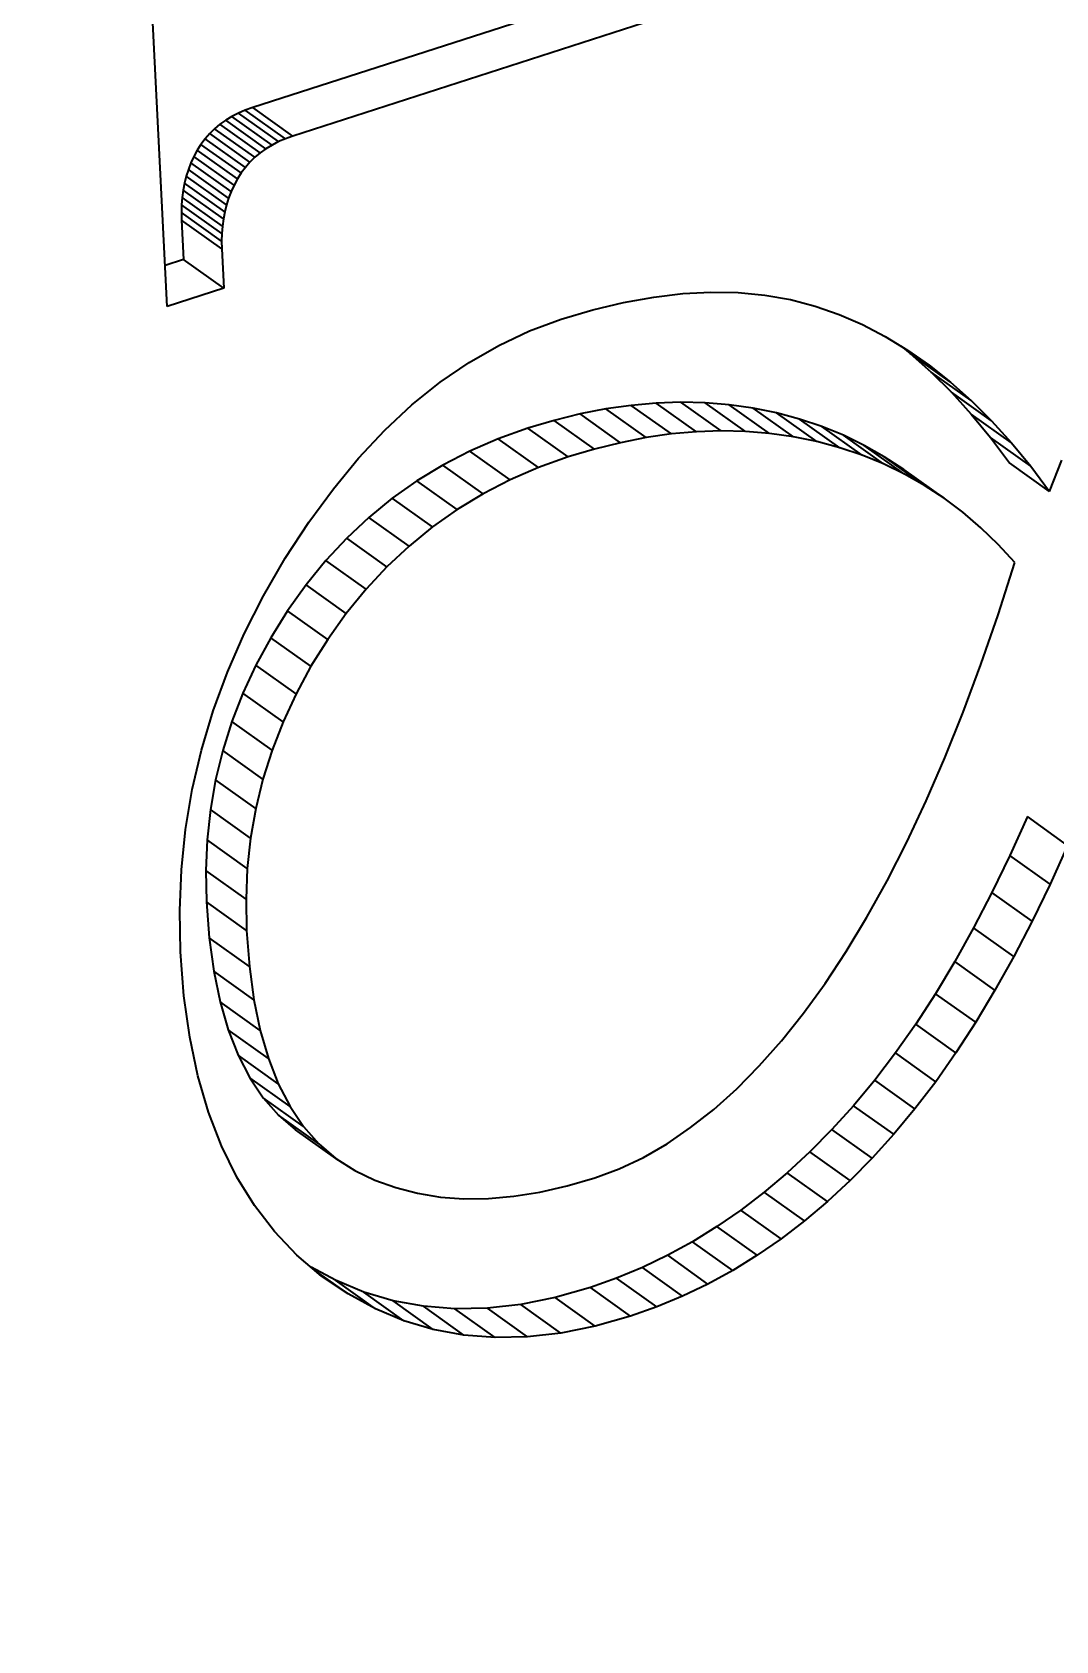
# Model space of a CAD drawing. Header units: millimetres. Extents: x 1333 to 129696, y -57210 to 105899.
# Drawn here: x 57167.719 to 57168.55, y 101237.662 to 101238.968 of the extents above; entities that cross this region are included whole.
import ezdxf

# ---------------------------------------------------------------- set-up
doc = ezdxf.new("R2010")
doc.units = ezdxf.units.MM
doc.header["$LTSCALE"] = 0.5

msp = doc.modelspace()

# ---------------------------------------------------------------- linework, layer by layer
at = {"color": 7, "lineweight": 35, "ltscale": 0.115155}
for p, q in [((57168.9938, 101239.2605), (57167.8979, 101238.9068)), ((57169.0264, 101239.2372), (57167.9305, 101238.8835))]:
    msp.add_line(p, q, dxfattribs=at)
at = {"color": 7, "lineweight": 35, "ltscale": 0.034356}
msp.add_line((57167.8285, 101238.7452), (57167.8111, 101239.0883), dxfattribs=at)
at = {"color": 7, "lineweight": 35, "ltscale": 0.000584609}
for p, q in [((57167.881, 101238.8995), (57167.876, 101238.8965)), ((57167.9136, 101238.8762), (57167.9086, 101238.8732))]:
    msp.add_line(p, q, dxfattribs=at)
at = {"color": 7, "lineweight": 35, "ltscale": 0.000596785}
msp.add_line((57167.8863, 101238.9022), (57167.881, 101238.8995), dxfattribs=at)
at = {"color": 7, "lineweight": 35, "ltscale": 0.004009}
for p, q in [((57167.9136, 101238.8762), (57167.881, 101238.8995)), ((57167.9086, 101238.8732), (57167.876, 101238.8965)), ((57167.8729, 101238.7919), (57167.8402, 101238.8152)), ((57168.2781, 101238.6442), (57168.2455, 101238.6675)), ((57168.298, 101238.6438), (57168.2653, 101238.667)), ((57168.1753, 101238.6295), (57168.1426, 101238.6527)), ((57168.3925, 101238.6245), (57168.3599, 101238.6478)), ((57168.5295, 101238.6156), (57168.4969, 101238.6389)), ((57167.9739, 101238.4961), (57167.9413, 101238.5193)), ((57167.9332, 101238.4309), (57167.9005, 101238.4541)), ((57168.5452, 101238.2765), (57168.5125, 101238.2998)), ((57167.9041, 101238.1577), (57167.8714, 101238.1809)), ((57167.9654, 101238.0538), (57167.9327, 101238.0771)), ((57167.9976, 101237.9317), (57167.965, 101237.9549)), ((57168.0206, 101237.9221), (57167.988, 101237.9453))]:
    msp.add_line(p, q, dxfattribs=at)
at = {"color": 7, "lineweight": 35, "ltscale": 0.000611695}
for p, q in [((57167.8919, 101238.9046), (57167.8863, 101238.9022)), ((57167.9245, 101238.8814), (57167.9189, 101238.879))]:
    msp.add_line(p, q, dxfattribs=at)
at = {"color": 7, "lineweight": 35, "ltscale": 0.004008}
for p, q in [((57167.9189, 101238.879), (57167.8863, 101238.9022)), ((57167.9245, 101238.8814), (57167.8919, 101238.9046)), ((57167.9305, 101238.8835), (57167.8979, 101238.9068)), ((57167.8956, 101238.8623), (57167.863, 101238.8856)), ((57167.8996, 101238.8663), (57167.867, 101238.8895)), ((57167.904, 101238.8699), (57167.8713, 101238.8931)), ((57167.8855, 101238.8487), (57167.8529, 101238.872)), ((57167.8886, 101238.8536), (57167.8559, 101238.8768)), ((57167.892, 101238.8581), (57167.8593, 101238.8813)), ((57167.8805, 101238.8385), (57167.8478, 101238.8618)), ((57167.8829, 101238.8437), (57167.8502, 101238.8669)), ((57167.8752, 101238.8221), (57167.8426, 101238.8453)), ((57167.8766, 101238.8277), (57167.844, 101238.8509)), ((57167.8784, 101238.8332), (57167.8458, 101238.8564)), ((57167.8733, 101238.8105), (57167.8407, 101238.8337)), ((57167.8741, 101238.8163), (57167.8415, 101238.8396)), ((57167.8727, 101238.7982), (57167.84, 101238.8215)), ((57167.8729, 101238.8044), (57167.8402, 101238.8277)), ((57168.4644, 101238.6838), (57168.4317, 101238.707)), ((57168.4812, 101238.6688), (57168.4486, 101238.692)), ((57168.4977, 101238.6524), (57168.4651, 101238.6756)), ((57168.2378, 101238.6418), (57168.2051, 101238.665)), ((57168.2581, 101238.6436), (57168.2255, 101238.6668)), ((57168.3175, 101238.6422), (57168.2848, 101238.6654)), ((57168.3368, 101238.6394), (57168.3041, 101238.6627)), ((57168.1964, 101238.6347), (57168.1637, 101238.658)), ((57168.2172, 101238.6388), (57168.1846, 101238.6621)), ((57168.3558, 101238.6356), (57168.3232, 101238.6588)), ((57168.3744, 101238.6306), (57168.3418, 101238.6539)), ((57168.5138, 101238.6347), (57168.4812, 101238.6579)), ((57168.1299, 101238.6145), (57168.0973, 101238.6378)), ((57168.154, 101238.6231), (57168.1213, 101238.6464)), ((57168.41, 101238.6174), (57168.3774, 101238.6407)), ((57168.1069, 101238.6046), (57168.0743, 101238.6278)), ((57168.4269, 101238.6092), (57168.3943, 101238.6325)), ((57168.4433, 101238.5999), (57168.4106, 101238.6232)), ((57168.0849, 101238.5932), (57168.0522, 101238.6164)), ((57168.4591, 101238.5896), (57168.4264, 101238.6128)), ((57168.5448, 101238.5952), (57168.5121, 101238.6184)), ((57168.0639, 101238.5805), (57168.0312, 101238.6037)), ((57168.0439, 101238.5663), (57168.0112, 101238.5896)), ((57168.0249, 101238.5508), (57167.9922, 101238.5741)), ((57168.0069, 101238.534), (57167.9742, 101238.5572)), ((57167.9899, 101238.5157), (57167.9573, 101238.539)), ((57167.9452, 101238.4532), (57167.9126, 101238.4764)), ((57167.9226, 101238.4082), (57167.8899, 101238.4315)), ((57167.9136, 101238.3852), (57167.881, 101238.4084)), ((57167.9062, 101238.3617), (57167.8736, 101238.385)), ((57167.9004, 101238.3379), (57167.8678, 101238.3612)), ((57167.8962, 101238.3137), (57167.8636, 101238.337)), ((57168.5593, 101238.3079), (57168.5267, 101238.3312)), ((57167.8935, 101238.2892), (57167.8609, 101238.3124)), ((57167.8925, 101238.2642), (57167.8599, 101238.2875)), ((57167.893, 101238.2389), (57167.8603, 101238.2621)), ((57168.5306, 101238.2464), (57168.498, 101238.2697)), ((57167.8953, 101238.2096), (57167.8626, 101238.2329)), ((57168.5157, 101238.2177), (57168.4831, 101238.241)), ((57167.8989, 101238.1825), (57167.8663, 101238.2058)), ((57168.5004, 101238.1903), (57168.4678, 101238.2136)), ((57168.4848, 101238.1643), (57168.4521, 101238.1875)), ((57167.9107, 101238.1349), (57167.878, 101238.1582)), ((57168.4687, 101238.1395), (57168.4361, 101238.1628)), ((57167.9187, 101238.1144), (57167.8861, 101238.1376)), ((57168.4523, 101238.1161), (57168.4197, 101238.1394)), ((57167.9282, 101238.096), (57167.8956, 101238.1192)), ((57168.4355, 101238.0941), (57168.4028, 101238.1173)), ((57167.9392, 101238.0798), (57167.9065, 101238.103)), ((57167.9516, 101238.0657), (57167.9189, 101238.089)), ((57168.4183, 101238.0734), (57168.3857, 101238.0966)), ((57168.4007, 101238.054), (57168.3681, 101238.0773)), ((57168.3828, 101238.0359), (57168.3501, 101238.0591)), ((57168.3645, 101238.019), (57168.3318, 101238.0422)), ((57168.3459, 101238.0032), (57168.3132, 101238.0264)), ((57168.3268, 101237.9886), (57168.2941, 101238.0119)), ((57168.3074, 101237.9752), (57168.2747, 101237.9985)), ((57168.2876, 101237.963), (57168.2549, 101237.9862)), ((57168.2674, 101237.9519), (57168.2348, 101237.9752)), ((57168.2469, 101237.9421), (57168.2143, 101237.9653)), ((57168.2047, 101237.9259), (57168.172, 101237.9491)), ((57168.226, 101237.9334), (57168.1933, 101237.9566)), ((57168.0445, 101237.915), (57168.0119, 101237.9383)), ((57168.0692, 101237.9105), (57168.0365, 101237.9338)), ((57168.0947, 101237.9085), (57168.0621, 101237.9318)), ((57168.121, 101237.9091), (57168.0884, 101237.9323)), ((57168.1481, 101237.9121), (57168.1155, 101237.9354)), ((57168.176, 101237.9177), (57168.1434, 101237.941))]:
    msp.add_line(p, q, dxfattribs=at)
at = {"color": 7, "lineweight": 35, "ltscale": 0.000635147}
for p, q in [((57167.8979, 101238.9068), (57167.8919, 101238.9046)), ((57167.9305, 101238.8835), (57167.9245, 101238.8814))]:
    msp.add_line(p, q, dxfattribs=at)
at = {"color": 7, "lineweight": 35, "ltscale": 0.000559826}
for p, q in [((57167.863, 101238.8856), (57167.8593, 101238.8813)), ((57167.8956, 101238.8623), (57167.892, 101238.8581))]:
    msp.add_line(p, q, dxfattribs=at)
at = {"color": 7, "lineweight": 35, "ltscale": 0.000562721}
for p, q in [((57167.867, 101238.8895), (57167.863, 101238.8856)), ((57167.8996, 101238.8663), (57167.8956, 101238.8623))]:
    msp.add_line(p, q, dxfattribs=at)
at = {"color": 7, "lineweight": 35, "ltscale": 0.00056491}
for p, q in [((57167.8713, 101238.8931), (57167.867, 101238.8895)), ((57167.904, 101238.8699), (57167.8996, 101238.8663))]:
    msp.add_line(p, q, dxfattribs=at)
at = {"color": 7, "lineweight": 35, "ltscale": 0.0005717}
msp.add_line((57167.876, 101238.8965), (57167.8713, 101238.8931), dxfattribs=at)
at = {"color": 7, "lineweight": 35, "ltscale": 0.000571352}
for p, q in [((57167.8529, 101238.872), (57167.8502, 101238.8669)), ((57167.8855, 101238.8487), (57167.8829, 101238.8437))]:
    msp.add_line(p, q, dxfattribs=at)
at = {"color": 7, "lineweight": 35, "ltscale": 0.000572573}
for p, q in [((57167.8559, 101238.8768), (57167.8529, 101238.872)), ((57167.8886, 101238.8536), (57167.8855, 101238.8487))]:
    msp.add_line(p, q, dxfattribs=at)
at = {"color": 7, "lineweight": 35, "ltscale": 0.000562749}
for p, q in [((57167.8593, 101238.8813), (57167.8559, 101238.8768)), ((57167.892, 101238.8581), (57167.8886, 101238.8536))]:
    msp.add_line(p, q, dxfattribs=at)
at = {"color": 7, "lineweight": 35, "ltscale": 0.000571254}
msp.add_line((57167.9086, 101238.8732), (57167.904, 101238.8699), dxfattribs=at)
at = {"color": 7, "lineweight": 35, "ltscale": 0.000597134}
msp.add_line((57167.9189, 101238.879), (57167.9136, 101238.8762), dxfattribs=at)
at = {"color": 7, "lineweight": 35, "ltscale": 0.000571537}
for p, q in [((57167.8478, 101238.8618), (57167.8458, 101238.8564)), ((57167.8805, 101238.8385), (57167.8784, 101238.8332))]:
    msp.add_line(p, q, dxfattribs=at)
at = {"color": 7, "lineweight": 35, "ltscale": 0.000570801}
for p, q in [((57167.8502, 101238.8669), (57167.8478, 101238.8618)), ((57167.8829, 101238.8437), (57167.8805, 101238.8385))]:
    msp.add_line(p, q, dxfattribs=at)
at = {"color": 7, "lineweight": 35, "ltscale": 0.000585653}
for p, q in [((57167.8426, 101238.8453), (57167.8415, 101238.8396)), ((57167.8752, 101238.8221), (57167.8741, 101238.8163))]:
    msp.add_line(p, q, dxfattribs=at)
at = {"color": 7, "lineweight": 35, "ltscale": 0.000578065}
for p, q in [((57167.844, 101238.8509), (57167.8426, 101238.8453)), ((57167.8766, 101238.8277), (57167.8752, 101238.8221))]:
    msp.add_line(p, q, dxfattribs=at)
at = {"color": 7, "lineweight": 35, "ltscale": 0.000576403}
for p, q in [((57167.8458, 101238.8564), (57167.844, 101238.8509)), ((57167.8784, 101238.8332), (57167.8766, 101238.8277))]:
    msp.add_line(p, q, dxfattribs=at)
at = {"color": 7, "lineweight": 35, "ltscale": 0.000605457}
for p, q in [((57167.8407, 101238.8337), (57167.8402, 101238.8277)), ((57167.8733, 101238.8105), (57167.8729, 101238.8044))]:
    msp.add_line(p, q, dxfattribs=at)
at = {"color": 7, "lineweight": 35, "ltscale": 0.000593554}
for p, q in [((57167.8415, 101238.8396), (57167.8407, 101238.8337)), ((57167.8741, 101238.8163), (57167.8733, 101238.8105))]:
    msp.add_line(p, q, dxfattribs=at)
at = {"color": 7, "lineweight": 35, "ltscale": 0.00061749}
for p, q in [((57167.8402, 101238.8277), (57167.84, 101238.8215)), ((57167.8729, 101238.8044), (57167.8727, 101238.7982))]:
    msp.add_line(p, q, dxfattribs=at)
at = {"color": 7, "lineweight": 35, "ltscale": 0.000631979}
msp.add_line((57167.84, 101238.8215), (57167.8402, 101238.8152), dxfattribs=at)
at = {"color": 7, "lineweight": 35, "ltscale": 0.003196}
msp.add_line((57167.8402, 101238.8152), (57167.8418, 101238.7833), dxfattribs=at)
at = {"color": 7, "lineweight": 35, "ltscale": 0.000632742}
msp.add_line((57167.8727, 101238.7982), (57167.8729, 101238.7919), dxfattribs=at)
at = {"color": 7, "lineweight": 35, "ltscale": 0.001584}
msp.add_line((57167.8418, 101238.7833), (57167.8268, 101238.7784), dxfattribs=at)
at = {"color": 7, "lineweight": 35, "ltscale": 0.004003}
for p, q in [((57167.8744, 101238.76), (57167.8418, 101238.7833)), ((57167.9589, 101238.4751), (57167.9263, 101238.4983))]:
    msp.add_line(p, q, dxfattribs=at)
at = {"color": 7, "lineweight": 35, "ltscale": 0.003195}
msp.add_line((57167.8729, 101238.7919), (57167.8744, 101238.76), dxfattribs=at)
at = {"color": 7, "lineweight": 35, "ltscale": 0.00483}
msp.add_line((57167.8744, 101238.76), (57167.8285, 101238.7452), dxfattribs=at)
at = {"color": 7, "lineweight": 35, "ltscale": 0.002379}
msp.add_line((57168.2234, 101238.7529), (57168.247, 101238.7557), dxfattribs=at)
at = {"color": 7, "lineweight": 35, "ltscale": 0.002292}
msp.add_line((57168.247, 101238.7557), (57168.2699, 101238.7569), dxfattribs=at)
at = {"color": 7, "lineweight": 35, "ltscale": 0.002222}
msp.add_line((57168.2699, 101238.7569), (57168.2921, 101238.7565), dxfattribs=at)
at = {"color": 7, "lineweight": 35, "ltscale": 0.002164}
msp.add_line((57168.2921, 101238.7565), (57168.3136, 101238.7544), dxfattribs=at)
at = {"color": 7, "lineweight": 35, "ltscale": 0.002112}
msp.add_line((57168.3136, 101238.7544), (57168.3345, 101238.7508), dxfattribs=at)
at = {"color": 7, "lineweight": 35, "ltscale": 0.002686}
msp.add_line((57168.1483, 101238.7349), (57168.1741, 101238.7425), dxfattribs=at)
at = {"color": 7, "lineweight": 35, "ltscale": 0.002568}
msp.add_line((57168.1741, 101238.7425), (57168.199, 101238.7485), dxfattribs=at)
at = {"color": 7, "lineweight": 35, "ltscale": 0.002475}
msp.add_line((57168.199, 101238.7485), (57168.2234, 101238.7529), dxfattribs=at)
at = {"color": 7, "lineweight": 35, "ltscale": 0.002075}
msp.add_line((57168.3345, 101238.7508), (57168.3545, 101238.7456), dxfattribs=at)
at = {"color": 7, "lineweight": 35, "ltscale": 0.002064}
msp.add_line((57168.3545, 101238.7456), (57168.374, 101238.7388), dxfattribs=at)
at = {"color": 7, "lineweight": 35, "ltscale": 0.00274}
msp.add_line((57168.1226, 101238.7254), (57168.1483, 101238.7349), dxfattribs=at)
at = {"color": 7, "lineweight": 35, "ltscale": 0.002061}
msp.add_line((57168.374, 101238.7388), (57168.3929, 101238.7305), dxfattribs=at)
at = {"color": 7, "lineweight": 35, "ltscale": 0.002085}
msp.add_line((57168.3929, 101238.7305), (57168.4114, 101238.7208), dxfattribs=at)
at = {"color": 7, "lineweight": 35, "ltscale": 0.002752}
msp.add_line((57168.0977, 101238.7137), (57168.1226, 101238.7254), dxfattribs=at)
at = {"color": 7, "lineweight": 35, "ltscale": 0.002115}
msp.add_line((57168.4114, 101238.7208), (57168.4294, 101238.7098), dxfattribs=at)
at = {"color": 7, "lineweight": 35, "ltscale": 0.002794}
msp.add_line((57168.0735, 101238.6997), (57168.0977, 101238.7137), dxfattribs=at)
at = {"color": 7, "lineweight": 35, "ltscale": 0.000956092}
msp.add_line((57168.4242, 101238.713), (57168.4317, 101238.707), dxfattribs=at)
at = {"color": 7, "lineweight": 35, "ltscale": 0.002157}
msp.add_line((57168.4294, 101238.7098), (57168.4471, 101238.6975), dxfattribs=at)
at = {"color": 7, "lineweight": 35, "ltscale": 0.002258}
for p, q in [((57168.4317, 101238.707), (57168.4486, 101238.692)), ((57168.4644, 101238.6838), (57168.4812, 101238.6688))]:
    msp.add_line(p, q, dxfattribs=at)
at = {"color": 7, "lineweight": 35, "ltscale": 0.002848}
msp.add_line((57168.05, 101238.6837), (57168.0735, 101238.6997), dxfattribs=at)
at = {"color": 7, "lineweight": 35, "ltscale": 0.002204}
msp.add_line((57168.4471, 101238.6975), (57168.4644, 101238.6838), dxfattribs=at)
at = {"color": 7, "lineweight": 35, "ltscale": 0.002323}
for p, q in [((57168.4486, 101238.692), (57168.4651, 101238.6756)), ((57168.4812, 101238.6688), (57168.4977, 101238.6524))]:
    msp.add_line(p, q, dxfattribs=at)
at = {"color": 7, "lineweight": 35, "ltscale": 0.002921}
msp.add_line((57168.0272, 101238.6654), (57168.05, 101238.6837), dxfattribs=at)
at = {"color": 7, "lineweight": 35, "ltscale": 0.002395}
for p, q in [((57168.4651, 101238.6756), (57168.4812, 101238.6579)), ((57168.4977, 101238.6524), (57168.5138, 101238.6347))]:
    msp.add_line(p, q, dxfattribs=at)
at = {"color": 7, "lineweight": 35, "ltscale": 0.003009}
msp.add_line((57168.0052, 101238.6449), (57168.0272, 101238.6654), dxfattribs=at)
at = {"color": 7, "lineweight": 35, "ltscale": 0.002078}
for p, q in [((57168.2051, 101238.665), (57168.1846, 101238.6621)), ((57168.2378, 101238.6418), (57168.2172, 101238.6388))]:
    msp.add_line(p, q, dxfattribs=at)
at = {"color": 7, "lineweight": 35, "ltscale": 0.002041}
for p, q in [((57168.2255, 101238.6668), (57168.2051, 101238.665)), ((57168.2581, 101238.6436), (57168.2378, 101238.6418))]:
    msp.add_line(p, q, dxfattribs=at)
at = {"color": 7, "lineweight": 35, "ltscale": 0.002003}
for p, q in [((57168.2455, 101238.6675), (57168.2255, 101238.6668)), ((57168.2781, 101238.6442), (57168.2581, 101238.6436))]:
    msp.add_line(p, q, dxfattribs=at)
at = {"color": 7, "lineweight": 35, "ltscale": 0.001984}
for p, q in [((57168.2653, 101238.667), (57168.2455, 101238.6675)), ((57168.298, 101238.6438), (57168.2781, 101238.6442))]:
    msp.add_line(p, q, dxfattribs=at)
at = {"color": 7, "lineweight": 35, "ltscale": 0.00196}
for p, q in [((57168.2848, 101238.6654), (57168.2653, 101238.667)), ((57168.3175, 101238.6422), (57168.298, 101238.6438))]:
    msp.add_line(p, q, dxfattribs=at)
at = {"color": 7, "lineweight": 35, "ltscale": 0.001948}
for p, q in [((57168.3041, 101238.6627), (57168.2848, 101238.6654)), ((57168.3368, 101238.6394), (57168.3175, 101238.6422))]:
    msp.add_line(p, q, dxfattribs=at)
at = {"color": 7, "lineweight": 35, "ltscale": 0.001943}
for p, q in [((57168.3232, 101238.6588), (57168.3041, 101238.6627)), ((57168.3558, 101238.6356), (57168.3368, 101238.6394))]:
    msp.add_line(p, q, dxfattribs=at)
at = {"color": 7, "lineweight": 35, "ltscale": 0.002223}
for p, q in [((57168.1426, 101238.6527), (57168.1213, 101238.6464)), ((57168.1753, 101238.6295), (57168.154, 101238.6231))]:
    msp.add_line(p, q, dxfattribs=at)
at = {"color": 7, "lineweight": 35, "ltscale": 0.002176}
for p, q in [((57168.1637, 101238.658), (57168.1426, 101238.6527)), ((57168.1964, 101238.6347), (57168.1753, 101238.6295))]:
    msp.add_line(p, q, dxfattribs=at)
at = {"color": 7, "lineweight": 35, "ltscale": 0.002121}
for p, q in [((57168.1846, 101238.6621), (57168.1637, 101238.658)), ((57168.2172, 101238.6388), (57168.1964, 101238.6347))]:
    msp.add_line(p, q, dxfattribs=at)
at = {"color": 7, "lineweight": 35, "ltscale": 0.001927}
for p, q in [((57168.3418, 101238.6539), (57168.3232, 101238.6588)), ((57168.3744, 101238.6306), (57168.3558, 101238.6356))]:
    msp.add_line(p, q, dxfattribs=at)
at = {"color": 7, "lineweight": 35, "ltscale": 0.001905}
for p, q in [((57168.3599, 101238.6478), (57168.3418, 101238.6539)), ((57168.3925, 101238.6245), (57168.3744, 101238.6306))]:
    msp.add_line(p, q, dxfattribs=at)
at = {"color": 7, "lineweight": 35, "ltscale": 0.002469}
msp.add_line((57168.4812, 101238.6579), (57168.4969, 101238.6389), dxfattribs=at)
at = {"color": 7, "lineweight": 35, "ltscale": 0.003107}
msp.add_line((57167.9839, 101238.6222), (57168.0052, 101238.6449), dxfattribs=at)
at = {"color": 7, "lineweight": 35, "ltscale": 0.002508}
for p, q in [((57168.0973, 101238.6378), (57168.0743, 101238.6278)), ((57168.1299, 101238.6145), (57168.1069, 101238.6046))]:
    msp.add_line(p, q, dxfattribs=at)
at = {"color": 7, "lineweight": 35, "ltscale": 0.002554}
for p, q in [((57168.1213, 101238.6464), (57168.0973, 101238.6378)), ((57168.154, 101238.6231), (57168.1299, 101238.6145))]:
    msp.add_line(p, q, dxfattribs=at)
at = {"color": 7, "lineweight": 35, "ltscale": 0.001891}
for p, q in [((57168.3774, 101238.6407), (57168.3599, 101238.6478)), ((57168.41, 101238.6174), (57168.3925, 101238.6245))]:
    msp.add_line(p, q, dxfattribs=at)
at = {"color": 7, "lineweight": 35, "ltscale": 0.001879}
for p, q in [((57168.3943, 101238.6325), (57168.3774, 101238.6407)), ((57168.4269, 101238.6092), (57168.41, 101238.6174))]:
    msp.add_line(p, q, dxfattribs=at)
at = {"color": 7, "lineweight": 35, "ltscale": 0.002549}
msp.add_line((57168.4969, 101238.6389), (57168.5121, 101238.6184), dxfattribs=at)
at = {"color": 7, "lineweight": 35, "ltscale": 0.002479}
for p, q in [((57168.0743, 101238.6278), (57168.0522, 101238.6164)), ((57168.1069, 101238.6046), (57168.0849, 101238.5932))]:
    msp.add_line(p, q, dxfattribs=at)
at = {"color": 7, "lineweight": 35, "ltscale": 0.001881}
for p, q in [((57168.4106, 101238.6232), (57168.3943, 101238.6325)), ((57168.4433, 101238.5999), (57168.4269, 101238.6092))]:
    msp.add_line(p, q, dxfattribs=at)
at = {"color": 7, "lineweight": 35, "ltscale": 0.001889}
for p, q in [((57168.4264, 101238.6128), (57168.4106, 101238.6232)), ((57168.4591, 101238.5896), (57168.4433, 101238.5999))]:
    msp.add_line(p, q, dxfattribs=at)
at = {"color": 7, "lineweight": 35, "ltscale": 0.00247}
msp.add_line((57168.5138, 101238.6347), (57168.5295, 101238.6156), dxfattribs=at)
at = {"color": 7, "lineweight": 35, "ltscale": 0.003228}
msp.add_line((57167.9634, 101238.5973), (57167.9839, 101238.6222), dxfattribs=at)
at = {"color": 7, "lineweight": 35, "ltscale": 0.002456}
for p, q in [((57168.0522, 101238.6164), (57168.0312, 101238.6037)), ((57168.0849, 101238.5932), (57168.0639, 101238.5805))]:
    msp.add_line(p, q, dxfattribs=at)
at = {"color": 7, "lineweight": 35, "ltscale": 0.002548}
msp.add_line((57168.5295, 101238.6156), (57168.5448, 101238.5952), dxfattribs=at)
at = {"color": 7, "lineweight": 35, "ltscale": 0.002723}
for p, q in [((57168.5448, 101238.5952), (57168.5547, 101238.6206)), ((57168.3091, 101238.1289), (57168.3271, 101238.1493))]:
    msp.add_line(p, q, dxfattribs=at)
at = {"color": 7, "lineweight": 35, "ltscale": 0.003357}
msp.add_line((57167.9435, 101238.5702), (57167.9634, 101238.5973), dxfattribs=at)
at = {"color": 7, "lineweight": 35, "ltscale": 0.00245}
for p, q in [((57168.0312, 101238.6037), (57168.0112, 101238.5896)), ((57168.0112, 101238.5896), (57167.9922, 101238.5741)), ((57168.0639, 101238.5805), (57168.0439, 101238.5663)), ((57168.0439, 101238.5663), (57168.0249, 101238.5508))]:
    msp.add_line(p, q, dxfattribs=at)
at = {"color": 7, "lineweight": 35, "ltscale": 0.001902}
msp.add_line((57168.4743, 101238.5782), (57168.4591, 101238.5896), dxfattribs=at)
at = {"color": 7, "lineweight": 35, "ltscale": 0.002468}
for p, q in [((57167.9922, 101238.5741), (57167.9742, 101238.5572)), ((57168.0249, 101238.5508), (57168.0069, 101238.534))]:
    msp.add_line(p, q, dxfattribs=at)
at = {"color": 7, "lineweight": 35, "ltscale": 0.001926}
msp.add_line((57168.4889, 101238.5656), (57168.4743, 101238.5782), dxfattribs=at)
at = {"color": 7, "lineweight": 35, "ltscale": 0.003495}
msp.add_line((57167.9244, 101238.541), (57167.9435, 101238.5702), dxfattribs=at)
at = {"color": 7, "lineweight": 35, "ltscale": 0.001957}
msp.add_line((57168.503, 101238.5521), (57168.4889, 101238.5656), dxfattribs=at)
at = {"color": 7, "lineweight": 35, "ltscale": 0.002492}
for p, q in [((57167.9742, 101238.5572), (57167.9573, 101238.539)), ((57168.0069, 101238.534), (57167.9899, 101238.5157))]:
    msp.add_line(p, q, dxfattribs=at)
at = {"color": 7, "lineweight": 35, "ltscale": 0.001992}
msp.add_line((57168.5165, 101238.5374), (57168.503, 101238.5521), dxfattribs=at)
at = {"color": 7, "lineweight": 35, "ltscale": 0.003526}
msp.add_line((57167.9068, 101238.5104), (57167.9244, 101238.541), dxfattribs=at)
at = {"color": 7, "lineweight": 35, "ltscale": 0.002533}
for p, q in [((57167.9573, 101238.539), (57167.9413, 101238.5193)), ((57167.9899, 101238.5157), (57167.9739, 101238.4961))]:
    msp.add_line(p, q, dxfattribs=at)
at = {"color": 7, "lineweight": 35, "ltscale": 0.004445}
msp.add_line((57168.503, 101238.4951), (57168.5165, 101238.5374), dxfattribs=at)
at = {"color": 7, "lineweight": 35, "ltscale": 0.002579}
msp.add_line((57167.9413, 101238.5193), (57167.9263, 101238.4983), dxfattribs=at)
at = {"color": 7, "lineweight": 35, "ltscale": 0.00346}
msp.add_line((57167.8911, 101238.4796), (57167.9068, 101238.5104), dxfattribs=at)
at = {"color": 7, "lineweight": 35, "ltscale": 0.002585}
msp.add_line((57167.9263, 101238.4983), (57167.9126, 101238.4764), dxfattribs=at)
at = {"color": 7, "lineweight": 35, "ltscale": 0.002582}
for p, q in [((57167.9739, 101238.4961), (57167.9589, 101238.4751)), ((57167.9589, 101238.4751), (57167.9452, 101238.4532))]:
    msp.add_line(p, q, dxfattribs=at)
at = {"color": 7, "lineweight": 35, "ltscale": 0.004289}
msp.add_line((57168.4889, 101238.4546), (57168.503, 101238.4951), dxfattribs=at)
at = {"color": 7, "lineweight": 35, "ltscale": 0.003401}
msp.add_line((57167.8775, 101238.4484), (57167.8911, 101238.4796), dxfattribs=at)
at = {"color": 7, "lineweight": 35, "ltscale": 0.002534}
for p, q in [((57167.9126, 101238.4764), (57167.9005, 101238.4541)), ((57167.9452, 101238.4532), (57167.9332, 101238.4309))]:
    msp.add_line(p, q, dxfattribs=at)
at = {"color": 7, "lineweight": 35, "ltscale": 0.002501}
for p, q in [((57167.9005, 101238.4541), (57167.8899, 101238.4315)), ((57167.9332, 101238.4309), (57167.9226, 101238.4082))]:
    msp.add_line(p, q, dxfattribs=at)
at = {"color": 7, "lineweight": 35, "ltscale": 0.00413}
msp.add_line((57168.4745, 101238.4159), (57168.4889, 101238.4546), dxfattribs=at)
at = {"color": 7, "lineweight": 35, "ltscale": 0.003353}
msp.add_line((57167.8659, 101238.417), (57167.8775, 101238.4484), dxfattribs=at)
at = {"color": 7, "lineweight": 35, "ltscale": 0.002472}
for p, q in [((57167.8899, 101238.4315), (57167.881, 101238.4084)), ((57167.9226, 101238.4082), (57167.9136, 101238.3852))]:
    msp.add_line(p, q, dxfattribs=at)
at = {"color": 7, "lineweight": 35, "ltscale": 0.003318}
msp.add_line((57167.8564, 101238.3852), (57167.8659, 101238.417), dxfattribs=at)
at = {"color": 7, "lineweight": 35, "ltscale": 0.003975}
msp.add_line((57168.4598, 101238.379), (57168.4745, 101238.4159), dxfattribs=at)
at = {"color": 7, "lineweight": 35, "ltscale": 0.002457}
for p, q in [((57167.881, 101238.4084), (57167.8736, 101238.385)), ((57167.9136, 101238.3852), (57167.9062, 101238.3617))]:
    msp.add_line(p, q, dxfattribs=at)
at = {"color": 7, "lineweight": 35, "ltscale": 0.003297}
msp.add_line((57167.8489, 101238.3531), (57167.8564, 101238.3852), dxfattribs=at)
at = {"color": 7, "lineweight": 35, "ltscale": 0.002451}
for p, q in [((57167.8736, 101238.385), (57167.8678, 101238.3612)), ((57167.9062, 101238.3617), (57167.9004, 101238.3379))]:
    msp.add_line(p, q, dxfattribs=at)
at = {"color": 7, "lineweight": 35, "ltscale": 0.003825}
msp.add_line((57168.4445, 101238.3439), (57168.4598, 101238.379), dxfattribs=at)
at = {"color": 7, "lineweight": 35, "ltscale": 0.003286}
msp.add_line((57167.8434, 101238.3207), (57167.8489, 101238.3531), dxfattribs=at)
at = {"color": 7, "lineweight": 35, "ltscale": 0.002455}
for p, q in [((57167.8678, 101238.3612), (57167.8636, 101238.337)), ((57167.9004, 101238.3379), (57167.8962, 101238.3137))]:
    msp.add_line(p, q, dxfattribs=at)
at = {"color": 7, "lineweight": 35, "ltscale": 0.002473}
for p, q in [((57167.8636, 101238.337), (57167.8609, 101238.3124)), ((57167.8962, 101238.3137), (57167.8935, 101238.2892))]:
    msp.add_line(p, q, dxfattribs=at)
at = {"color": 7, "lineweight": 35, "ltscale": 0.003671}
msp.add_line((57168.4289, 101238.3106), (57168.4445, 101238.3439), dxfattribs=at)
at = {"color": 7, "lineweight": 35, "ltscale": 0.003445}
for p, q in [((57168.5267, 101238.3312), (57168.5125, 101238.2998)), ((57168.5593, 101238.3079), (57168.5452, 101238.2765))]:
    msp.add_line(p, q, dxfattribs=at)
at = {"color": 7, "lineweight": 35, "ltscale": 0.003291}
msp.add_line((57167.84, 101238.2879), (57167.8434, 101238.3207), dxfattribs=at)
at = {"color": 7, "lineweight": 35, "ltscale": 0.002498}
for p, q in [((57167.8609, 101238.3124), (57167.8599, 101238.2875)), ((57167.8935, 101238.2892), (57167.8925, 101238.2642))]:
    msp.add_line(p, q, dxfattribs=at)
at = {"color": 7, "lineweight": 35, "ltscale": 0.003532}
msp.add_line((57168.4129, 101238.2792), (57168.4289, 101238.3106), dxfattribs=at)
at = {"color": 7, "lineweight": 35, "ltscale": 0.00334}
msp.add_line((57168.5125, 101238.2998), (57168.498, 101238.2697), dxfattribs=at)
at = {"color": 7, "lineweight": 35, "ltscale": 0.003306}
msp.add_line((57167.8387, 101238.2549), (57167.84, 101238.2879), dxfattribs=at)
at = {"color": 7, "lineweight": 35, "ltscale": 0.002535}
for p, q in [((57167.8599, 101238.2875), (57167.8603, 101238.2621)), ((57167.8925, 101238.2642), (57167.893, 101238.2389))]:
    msp.add_line(p, q, dxfattribs=at)
at = {"color": 7, "lineweight": 35, "ltscale": 0.003387}
msp.add_line((57168.3965, 101238.2495), (57168.4129, 101238.2792), dxfattribs=at)
at = {"color": 7, "lineweight": 35, "ltscale": 0.003339}
msp.add_line((57168.5452, 101238.2765), (57168.5306, 101238.2464), dxfattribs=at)
at = {"color": 7, "lineweight": 35, "ltscale": 0.002933}
for p, q in [((57167.8603, 101238.2621), (57167.8626, 101238.2329)), ((57167.893, 101238.2389), (57167.8953, 101238.2096))]:
    msp.add_line(p, q, dxfattribs=at)
at = {"color": 7, "lineweight": 35, "ltscale": 0.003237}
for p, q in [((57168.498, 101238.2697), (57168.4831, 101238.241)), ((57168.5306, 101238.2464), (57168.5157, 101238.2177))]:
    msp.add_line(p, q, dxfattribs=at)
at = {"color": 7, "lineweight": 35, "ltscale": 0.003336}
msp.add_line((57167.8393, 101238.2215), (57167.8387, 101238.2549), dxfattribs=at)
at = {"color": 7, "lineweight": 35, "ltscale": 0.003248}
msp.add_line((57168.3797, 101238.2217), (57168.3965, 101238.2495), dxfattribs=at)
at = {"color": 7, "lineweight": 35, "ltscale": 0.002732}
for p, q in [((57167.8626, 101238.2329), (57167.8663, 101238.2058)), ((57167.8953, 101238.2096), (57167.8989, 101238.1825))]:
    msp.add_line(p, q, dxfattribs=at)
at = {"color": 7, "lineweight": 35, "ltscale": 0.003138}
for p, q in [((57168.4831, 101238.241), (57168.4678, 101238.2136)), ((57168.5157, 101238.2177), (57168.5004, 101238.1903))]:
    msp.add_line(p, q, dxfattribs=at)
at = {"color": 7, "lineweight": 35, "ltscale": 0.003579}
msp.add_line((57167.8421, 101238.1859), (57167.8393, 101238.2215), dxfattribs=at)
at = {"color": 7, "lineweight": 35, "ltscale": 0.003118}
msp.add_line((57168.3625, 101238.1957), (57168.3797, 101238.2217), dxfattribs=at)
at = {"color": 7, "lineweight": 35, "ltscale": 0.002542}
msp.add_line((57167.8663, 101238.2058), (57167.8714, 101238.1809), dxfattribs=at)
at = {"color": 7, "lineweight": 35, "ltscale": 0.003038}
for p, q in [((57168.4678, 101238.2136), (57168.4521, 101238.1875)), ((57168.5004, 101238.1903), (57168.4848, 101238.1643))]:
    msp.add_line(p, q, dxfattribs=at)
at = {"color": 7, "lineweight": 35, "ltscale": 0.002987}
msp.add_line((57168.3449, 101238.1716), (57168.3625, 101238.1957), dxfattribs=at)
at = {"color": 7, "lineweight": 35, "ltscale": 0.003392}
msp.add_line((57167.8469, 101238.1523), (57167.8421, 101238.1859), dxfattribs=at)
at = {"color": 7, "lineweight": 35, "ltscale": 0.002367}
msp.add_line((57167.8714, 101238.1809), (57167.878, 101238.1582), dxfattribs=at)
at = {"color": 7, "lineweight": 35, "ltscale": 0.002543}
msp.add_line((57167.8989, 101238.1825), (57167.9041, 101238.1577), dxfattribs=at)
at = {"color": 7, "lineweight": 35, "ltscale": 0.002948}
for p, q in [((57168.4521, 101238.1875), (57168.4361, 101238.1628)), ((57168.4848, 101238.1643), (57168.4687, 101238.1395))]:
    msp.add_line(p, q, dxfattribs=at)
at = {"color": 7, "lineweight": 35, "ltscale": 0.002854}
msp.add_line((57168.3271, 101238.1493), (57168.3449, 101238.1716), dxfattribs=at)
at = {"color": 7, "lineweight": 35, "ltscale": 0.002208}
for p, q in [((57167.878, 101238.1582), (57167.8861, 101238.1376)), ((57167.9107, 101238.1349), (57167.9187, 101238.1144))]:
    msp.add_line(p, q, dxfattribs=at)
at = {"color": 7, "lineweight": 35, "ltscale": 0.002366}
msp.add_line((57167.9041, 101238.1577), (57167.9107, 101238.1349), dxfattribs=at)
at = {"color": 7, "lineweight": 35, "ltscale": 0.002857}
for p, q in [((57168.4361, 101238.1628), (57168.4197, 101238.1394)), ((57168.4687, 101238.1395), (57168.4523, 101238.1161))]:
    msp.add_line(p, q, dxfattribs=at)
at = {"color": 7, "lineweight": 35, "ltscale": 0.00322}
msp.add_line((57167.8535, 101238.1208), (57167.8469, 101238.1523), dxfattribs=at)
at = {"color": 7, "lineweight": 35, "ltscale": 0.002067}
for p, q in [((57167.8861, 101238.1376), (57167.8956, 101238.1192)), ((57167.9187, 101238.1144), (57167.9282, 101238.096))]:
    msp.add_line(p, q, dxfattribs=at)
at = {"color": 7, "lineweight": 35, "ltscale": 0.002606}
msp.add_line((57168.2908, 101238.1103), (57168.3091, 101238.1289), dxfattribs=at)
at = {"color": 7, "lineweight": 35, "ltscale": 0.002775}
for p, q in [((57168.4197, 101238.1394), (57168.4028, 101238.1173)), ((57168.4523, 101238.1161), (57168.4355, 101238.0941))]:
    msp.add_line(p, q, dxfattribs=at)
at = {"color": 7, "lineweight": 35, "ltscale": 0.003065}
msp.add_line((57167.8621, 101238.0914), (57167.8535, 101238.1208), dxfattribs=at)
at = {"color": 7, "lineweight": 35, "ltscale": 0.001959}
for p, q in [((57167.8956, 101238.1192), (57167.9065, 101238.103)), ((57167.9282, 101238.096), (57167.9392, 101238.0798))]:
    msp.add_line(p, q, dxfattribs=at)
at = {"color": 7, "lineweight": 35, "ltscale": 0.002689}
for p, q in [((57168.4028, 101238.1173), (57168.3857, 101238.0966)), ((57168.4355, 101238.0941), (57168.4183, 101238.0734))]:
    msp.add_line(p, q, dxfattribs=at)
at = {"color": 7, "lineweight": 35, "ltscale": 0.001872}
for p, q in [((57167.9065, 101238.103), (57167.9189, 101238.089)), ((57167.9392, 101238.0798), (57167.9516, 101238.0657))]:
    msp.add_line(p, q, dxfattribs=at)
at = {"color": 7, "lineweight": 35, "ltscale": 0.002496}
msp.add_line((57168.2722, 101238.0936), (57168.2908, 101238.1103), dxfattribs=at)
at = {"color": 7, "lineweight": 35, "ltscale": 0.00293}
msp.add_line((57167.8726, 101238.064), (57167.8621, 101238.0914), dxfattribs=at)
at = {"color": 7, "lineweight": 35, "ltscale": 0.00182}
msp.add_line((57167.9189, 101238.089), (57167.9327, 101238.0771), dxfattribs=at)
at = {"color": 7, "lineweight": 35, "ltscale": 0.002394}
msp.add_line((57168.2534, 101238.0788), (57168.2722, 101238.0936), dxfattribs=at)
at = {"color": 7, "lineweight": 35, "ltscale": 0.002616}
for p, q in [((57168.3857, 101238.0966), (57168.3681, 101238.0773)), ((57168.4183, 101238.0734), (57168.4007, 101238.054))]:
    msp.add_line(p, q, dxfattribs=at)
at = {"color": 7, "lineweight": 35, "ltscale": 0.002304}
msp.add_line((57168.2344, 101238.0658), (57168.2534, 101238.0788), dxfattribs=at)
at = {"color": 7, "lineweight": 35, "ltscale": 0.00255}
for p, q in [((57168.3681, 101238.0773), (57168.3501, 101238.0591)), ((57168.4007, 101238.054), (57168.3828, 101238.0359))]:
    msp.add_line(p, q, dxfattribs=at)
at = {"color": 7, "lineweight": 35, "ltscale": 0.002814}
msp.add_line((57167.885, 101238.0387), (57167.8726, 101238.064), dxfattribs=at)
at = {"color": 7, "lineweight": 35, "ltscale": 0.001821}
msp.add_line((57167.9516, 101238.0657), (57167.9654, 101238.0538), dxfattribs=at)
at = {"color": 7, "lineweight": 35, "ltscale": 0.00223}
msp.add_line((57168.215, 101238.0547), (57168.2344, 101238.0658), dxfattribs=at)
at = {"color": 7, "lineweight": 35, "ltscale": 0.001813}
for p, q in [((57167.9654, 101238.0538), (57167.9807, 101238.0441)), ((57167.9807, 101238.0441), (57167.9971, 101238.0363)), ((57167.9971, 101238.0363), (57168.0141, 101238.0301))]:
    msp.add_line(p, q, dxfattribs=at)
at = {"color": 7, "lineweight": 35, "ltscale": 0.00216}
msp.add_line((57168.1955, 101238.0455), (57168.215, 101238.0547), dxfattribs=at)
at = {"color": 7, "lineweight": 35, "ltscale": 0.002494}
for p, q in [((57168.3501, 101238.0591), (57168.3318, 101238.0422)), ((57168.3828, 101238.0359), (57168.3645, 101238.019)), ((57168.0445, 101237.915), (57168.0206, 101237.9221))]:
    msp.add_line(p, q, dxfattribs=at)
at = {"color": 7, "lineweight": 35, "ltscale": 0.002727}
for p, q in [((57167.8993, 101238.0155), (57167.885, 101238.0387)), ((57168.1155, 101237.9354), (57168.0884, 101237.9323)), ((57168.1481, 101237.9121), (57168.121, 101237.9091))]:
    msp.add_line(p, q, dxfattribs=at)
at = {"color": 7, "lineweight": 35, "ltscale": 0.002359}
for p, q in [((57168.1531, 101238.0315), (57168.1757, 101238.0382)), ((57168.2941, 101238.0119), (57168.2747, 101237.9985)), ((57168.3268, 101237.9886), (57168.3074, 101237.9752))]:
    msp.add_line(p, q, dxfattribs=at)
at = {"color": 7, "lineweight": 35, "ltscale": 0.00211}
msp.add_line((57168.1757, 101238.0382), (57168.1955, 101238.0455), dxfattribs=at)
at = {"color": 7, "lineweight": 35, "ltscale": 0.00244}
for p, q in [((57168.3318, 101238.0422), (57168.3132, 101238.0264)), ((57168.3645, 101238.019), (57168.3459, 101238.0032))]:
    msp.add_line(p, q, dxfattribs=at)
at = {"color": 7, "lineweight": 35, "ltscale": 0.001835}
msp.add_line((57168.0141, 101238.0301), (57168.0318, 101238.0255), dxfattribs=at)
at = {"color": 7, "lineweight": 35, "ltscale": 0.001874}
msp.add_line((57168.0318, 101238.0255), (57168.0503, 101238.0225), dxfattribs=at)
at = {"color": 7, "lineweight": 35, "ltscale": 0.002059}
msp.add_line((57168.0893, 101238.0213), (57168.1099, 101238.0231), dxfattribs=at)
at = {"color": 7, "lineweight": 35, "ltscale": 0.002151}
msp.add_line((57168.1099, 101238.0231), (57168.1311, 101238.0265), dxfattribs=at)
at = {"color": 7, "lineweight": 35, "ltscale": 0.002254}
msp.add_line((57168.1311, 101238.0265), (57168.1531, 101238.0315), dxfattribs=at)
at = {"color": 7, "lineweight": 35, "ltscale": 0.002403}
for p, q in [((57168.3132, 101238.0264), (57168.2941, 101238.0119)), ((57168.3459, 101238.0032), (57168.3268, 101237.9886))]:
    msp.add_line(p, q, dxfattribs=at)
at = {"color": 7, "lineweight": 35, "ltscale": 0.002663}
msp.add_line((57167.9156, 101237.9944), (57167.8993, 101238.0155), dxfattribs=at)
at = {"color": 7, "lineweight": 35, "ltscale": 0.001915}
msp.add_line((57168.0503, 101238.0225), (57168.0694, 101238.0211), dxfattribs=at)
at = {"color": 7, "lineweight": 35, "ltscale": 0.00199}
msp.add_line((57168.0694, 101238.0211), (57168.0893, 101238.0213), dxfattribs=at)
at = {"color": 7, "lineweight": 35, "ltscale": 0.002325}
for p, q in [((57168.2747, 101237.9985), (57168.2549, 101237.9862)), ((57168.3074, 101237.9752), (57168.2876, 101237.963))]:
    msp.add_line(p, q, dxfattribs=at)
at = {"color": 7, "lineweight": 35, "ltscale": 0.002633}
msp.add_line((57167.9338, 101237.9754), (57167.9156, 101237.9944), dxfattribs=at)
at = {"color": 7, "lineweight": 35, "ltscale": 0.002297}
for p, q in [((57168.2549, 101237.9862), (57168.2348, 101237.9752)), ((57168.2876, 101237.963), (57168.2674, 101237.9519))]:
    msp.add_line(p, q, dxfattribs=at)
at = {"color": 7, "lineweight": 35, "ltscale": 0.002628}
msp.add_line((57167.9538, 101237.9584), (57167.9338, 101237.9754), dxfattribs=at)
at = {"color": 7, "lineweight": 35, "ltscale": 0.002276}
for p, q in [((57168.2348, 101237.9752), (57168.2143, 101237.9653)), ((57168.2674, 101237.9519), (57168.2469, 101237.9421))]:
    msp.add_line(p, q, dxfattribs=at)
at = {"color": 7, "lineweight": 35, "ltscale": 0.002217}
msp.add_line((57167.965, 101237.9549), (57167.9455, 101237.9655), dxfattribs=at)
at = {"color": 7, "lineweight": 35, "ltscale": 0.00323}
msp.add_line((57167.9753, 101237.9438), (57167.949, 101237.9625), dxfattribs=at)
at = {"color": 7, "lineweight": 35, "ltscale": 0.0026}
msp.add_line((57167.9753, 101237.9438), (57167.9538, 101237.9584), dxfattribs=at)
at = {"color": 7, "lineweight": 35, "ltscale": 0.002267}
for p, q in [((57168.2143, 101237.9653), (57168.1933, 101237.9566)), ((57168.2469, 101237.9421), (57168.226, 101237.9334))]:
    msp.add_line(p, q, dxfattribs=at)
at = {"color": 7, "lineweight": 35, "ltscale": 0.002493}
for p, q in [((57167.988, 101237.9453), (57167.965, 101237.9549)), ((57168.0206, 101237.9221), (57167.9976, 101237.9317))]:
    msp.add_line(p, q, dxfattribs=at)
at = {"color": 7, "lineweight": 35, "ltscale": 0.002495}
msp.add_line((57168.0119, 101237.9383), (57167.988, 101237.9453), dxfattribs=at)
at = {"color": 7, "lineweight": 35, "ltscale": 0.002982}
for p, q in [((57168.172, 101237.9491), (57168.1434, 101237.941)), ((57168.2047, 101237.9259), (57168.176, 101237.9177))]:
    msp.add_line(p, q, dxfattribs=at)
at = {"color": 7, "lineweight": 35, "ltscale": 0.002259}
for p, q in [((57168.1933, 101237.9566), (57168.172, 101237.9491)), ((57168.226, 101237.9334), (57168.2047, 101237.9259))]:
    msp.add_line(p, q, dxfattribs=at)
at = {"color": 7, "lineweight": 35, "ltscale": 0.002536}
msp.add_line((57167.9976, 101237.9317), (57167.9753, 101237.9438), dxfattribs=at)
at = {"color": 7, "lineweight": 35, "ltscale": 0.002507}
for p, q in [((57168.0365, 101237.9338), (57168.0119, 101237.9383)), ((57168.0692, 101237.9105), (57168.0445, 101237.915))]:
    msp.add_line(p, q, dxfattribs=at)
at = {"color": 7, "lineweight": 35, "ltscale": 0.002559}
for p, q in [((57168.0621, 101237.9318), (57168.0365, 101237.9338)), ((57168.0947, 101237.9085), (57168.0692, 101237.9105))]:
    msp.add_line(p, q, dxfattribs=at)
at = {"color": 7, "lineweight": 35, "ltscale": 0.002631}
for p, q in [((57168.0884, 101237.9323), (57168.0621, 101237.9318)), ((57168.121, 101237.9091), (57168.0947, 101237.9085))]:
    msp.add_line(p, q, dxfattribs=at)
at = {"color": 7, "lineweight": 35, "ltscale": 0.002845}
for p, q in [((57168.1434, 101237.941), (57168.1155, 101237.9354)), ((57168.176, 101237.9177), (57168.1481, 101237.9121))]:
    msp.add_line(p, q, dxfattribs=at)
at = {"color": 7, "lineweight": 35}
for centre, major_axis, start_param, end_param in [((57167.3454, 101239.8594), (1.2325, 1.7311), 6.283109, 9.424702), ((57167.8157, 101239.5246), (1.073, 1.507), 0.80054, 3.141516), ((57168.5079, 101239.0318), (0.9425, 1.3238), 3.942133, 10.225318)]:
    msp.add_ellipse(centre, major_axis=major_axis, ratio=0.767269, start_param=start_param, end_param=end_param, dxfattribs=at)

doc.saveas('drawing.dxf')
